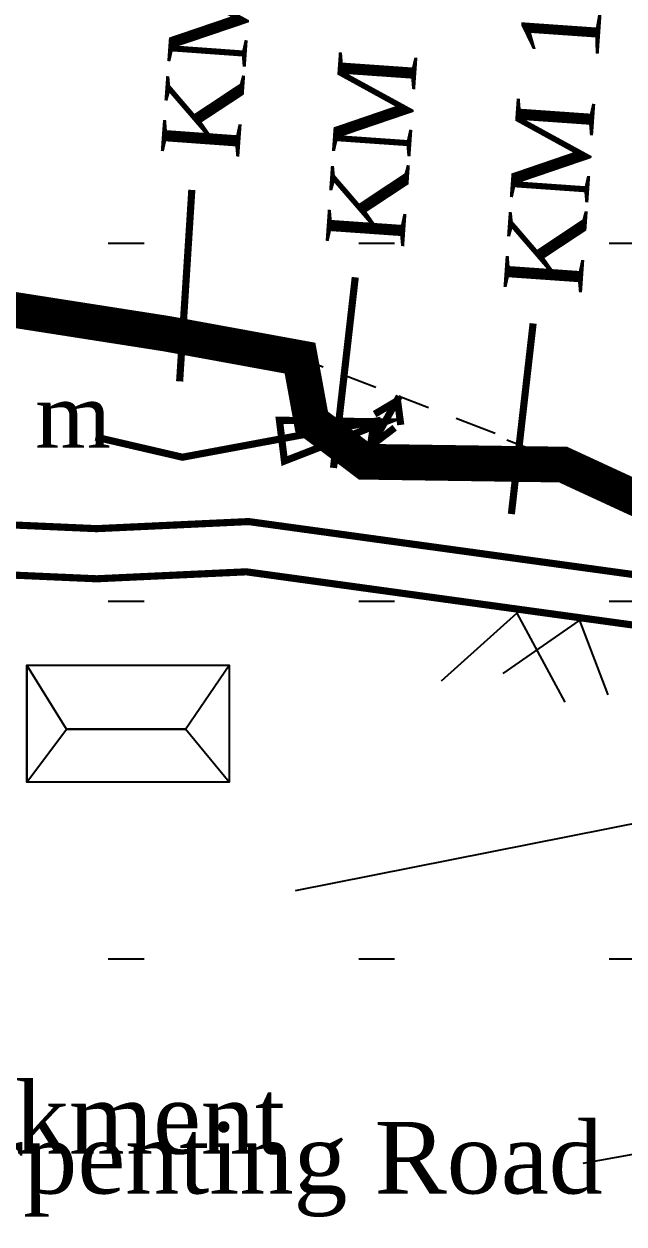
# Model space of a CAD drawing. Header units: inches. Extents: x -8940 to 26362, y -28010 to 990.
# Drawn here: x 4407.78 to 4414.36, y -7381.85 to -7368.68 of the extents above; entities that cross this region are included whole.
import ezdxf

# ---------------------------------------------------------------- set-up
doc = ezdxf.new("R2010")
doc.units = ezdxf.units.IN
doc.header["$MEASUREMENT"] = 0
doc.layers.add('BUILDING', color=5, linetype='Continuous', lineweight=15)
doc.layers.add('Text', color=7, linetype='Continuous')
doc.styles.add('Text', font='times.ttf', dxfattribs={"height": 240})

msp = doc.modelspace()

# ---------------------------------------------------------------- hatches: boundary and pattern name
at = {"layer": 'Text', "lineweight": 25}
h = msp.add_hatch(dxfattribs=at)
h.set_pattern_fill('ACAD_ISO07W100', color=0, scale=0.784833, style=0)
h.set_pattern_definition([(0, (-582.442, -27753.198), (0, 3.9241642), [0.3924164, -2.35449854])])
h.paths.add_polyline_path([(4453.012436, -7368.509246), (4432.544063, -7360.765981), (4417.35118, -7356.454306), (4399.865945, -7352.632595), (4389.807755, -7348.417064), (4382.319111, -7347.246699), (4375.943644, -7343.680138), (4368.217405, -7333.076598), (4361.929936, -7322.334389), (4357.719224, -7314.672477), (4356.412451, -7309.03143), (4355.412858, -7306.651874), (4313.200953, -7306.651874), (4313.200953, -7400.608297), (4453.122434, -7400.608297)])
h.paths.add_polyline_path([(4387.774257, -7337.654416), (4394.795484, -7337.654416), (4394.795484, -7334.638043), (4387.774257, -7334.638043)], flags=25)

# ---------------------------------------------------------------- linework, layer by layer
at = {"layer": 'BUILDING', "const_width": 0.078483}
for points in [[(4405.885173, -7373.850831), (4406.403187, -7374.157688), (4407.23917, -7374.157688), (4408.576742, -7374.216853), (4410.244307, -7374.139199), (4414.930209, -7374.784471), (4416.606574, -7374.784471)], [(4405.605173, -7374.323506), (4406.25268, -7374.707071), (4407.227025, -7374.707071), (4408.577382, -7374.766802), (4410.219403, -7374.690337), (4414.89256, -7375.333854), (4416.606574, -7375.333854)]]:
    msp.add_lwpolyline(points, dxfattribs=at)
at = {"layer": 'Text', "color": 1, "const_width": 0.392416}
msp.add_lwpolyline([(4395.839007, -7370.720551), (4398.421753, -7370.964608), (4399.806573, -7371.095467), (4401.0001, -7370.933177), (4402.716064, -7371.118068), (4404.392429, -7371.506341), (4405.949996, -7371.672743), (4407.463565, -7371.783679), (4409.342326, -7372.077656), (4410.807495, -7372.345749), (4410.935202, -7373.043289), (4411.519903, -7373.482795), (4411.519903, -7373.482795), (4413.692448, -7373.514119), (4414.90821, -7374.076336), (4417.482156, -7374.677234), (4418.920926, -7375.089542), (4420.401825, -7375.513924), (4422.273656, -7375.814318), (4424.263971, -7376.133726)], dxfattribs=at)
at = {"layer": 'Text', "color": 0, "lineweight": 25, "const_width": 0.078483}
for points in [[(4409.487523, -7372.6009), (4409.621292, -7370.50046)], [(4411.174913, -7373.550548), (4411.41353, -7371.459422)], [(4413.125223, -7374.056765), (4413.363839, -7371.96564)], [(4411.895367, -7372.764502), (4411.606234, -7373.282663)], [(4411.877002, -7372.811763), (4411.912319, -7373.078606), (4411.877002, -7372.811763), (4411.625855, -7372.960881)], [(4411.694901, -7373.027657), (4409.518762, -7373.433083), (4408.565007, -7373.212028)], [(4411.740806, -7373.045479), (4410.636966, -7373.474947), (4410.582027, -7373.027592), (4411.740806, -7373.045479)], [(4411.574841, -7373.337601), (4411.625855, -7373.01582)], [(4411.582689, -7373.310132), (4411.845608, -7373.11)]]:
    msp.add_lwpolyline(points, dxfattribs=at)
at = {"layer": 'Text'}
for points in [[(4410.807495, -7372.345749), (4411.06068, -7372.443207)], [(4411.297119, -7372.534219), (4411.638251, -7372.665531)], [(4411.895367, -7372.764502), (4412.216877, -7372.88826)], [(4412.521712, -7373.005599), (4412.94585, -7373.168862)], [(4413.07502, -7373.241049), (4413.499158, -7373.404312)], [(4416.123606, -7375.402009), (4415.050028, -7377.337826), (4410.754691, -7378.191792)], [(4409.552745, -7376.41807), (4410.03047, -7375.71303), (4410.03047, -7376.999475), (4409.552745, -7376.41807), (4408.24715, -7376.41807), (4407.810452, -7375.71303), (4407.810452, -7376.999475), (4408.24715, -7376.41807)], [(4418.265408, -7379.495487), (4416.426665, -7380.727955), (4413.907646, -7381.179868)]]:
    msp.add_lwpolyline(points, dxfattribs=at)
at = {"layer": 'Text', "color": 5, "lineweight": 25}
for points in [[(4412.360151, -7375.887021), (4413.18442, -7375.145571), (4413.710003, -7376.118902)], [(4413.035129, -7375.804791), (4413.871128, -7375.224234), (4414.184847, -7376.040543)]]:
    msp.add_lwpolyline(points, dxfattribs=at)
at = {"layer": 'Text'}
msp.add_lwpolyline([(4407.810452, -7375.71303), (4410.03047, -7375.71303), (4410.03047, -7376.999475), (4407.810452, -7376.999475)], close=True, dxfattribs=at)
at = {"layer": 'Text', "color": 6}
msp.add_lwpolyline([(4408.24715, -7376.41807), (4409.552745, -7376.41807)], dxfattribs=at)

# ---------------------------------------------------------------- texts
at = {"layer": 'Text', "char_height": 0.86331613, "attachment_point": 1, "style": 'Text'}
for s, insert, rotation in [('{\\T1.05;KM 13.500}', (4409.278121, -7370.110967), 85.8729794), ('{\\T1.05;KM 13.600}', (4411.085944, -7371.096033), 85.986353), ('{\\T1.05;KM 13.700}', (4413.036254, -7371.60225), 85.986353)]:
    msp.add_mtext(s, dxfattribs=dict(at, insert=insert, rotation=rotation))
at = {"layer": 'Text', "attachment_point": 1, "style": 'Text'}
for s, insert, char_height in [('18.00 m', (4405.237507, -7372.622364), 0.7063496), ('Carpenting Road', (4406.061581, -7380.725763), 0.78483285)]:
    msp.add_mtext(s, dxfattribs=dict(at, insert=insert, char_height=char_height))
at = {"layer": 'Text', "insert": (4404.323177, -7377.672763), "char_height": 0.78483285, "width": 6.32995941, "attachment_point": 1, "style": 'Text'}
msp.add_mtext('Flood control Embankment ', dxfattribs=at)

doc.saveas('drawing.dxf')
